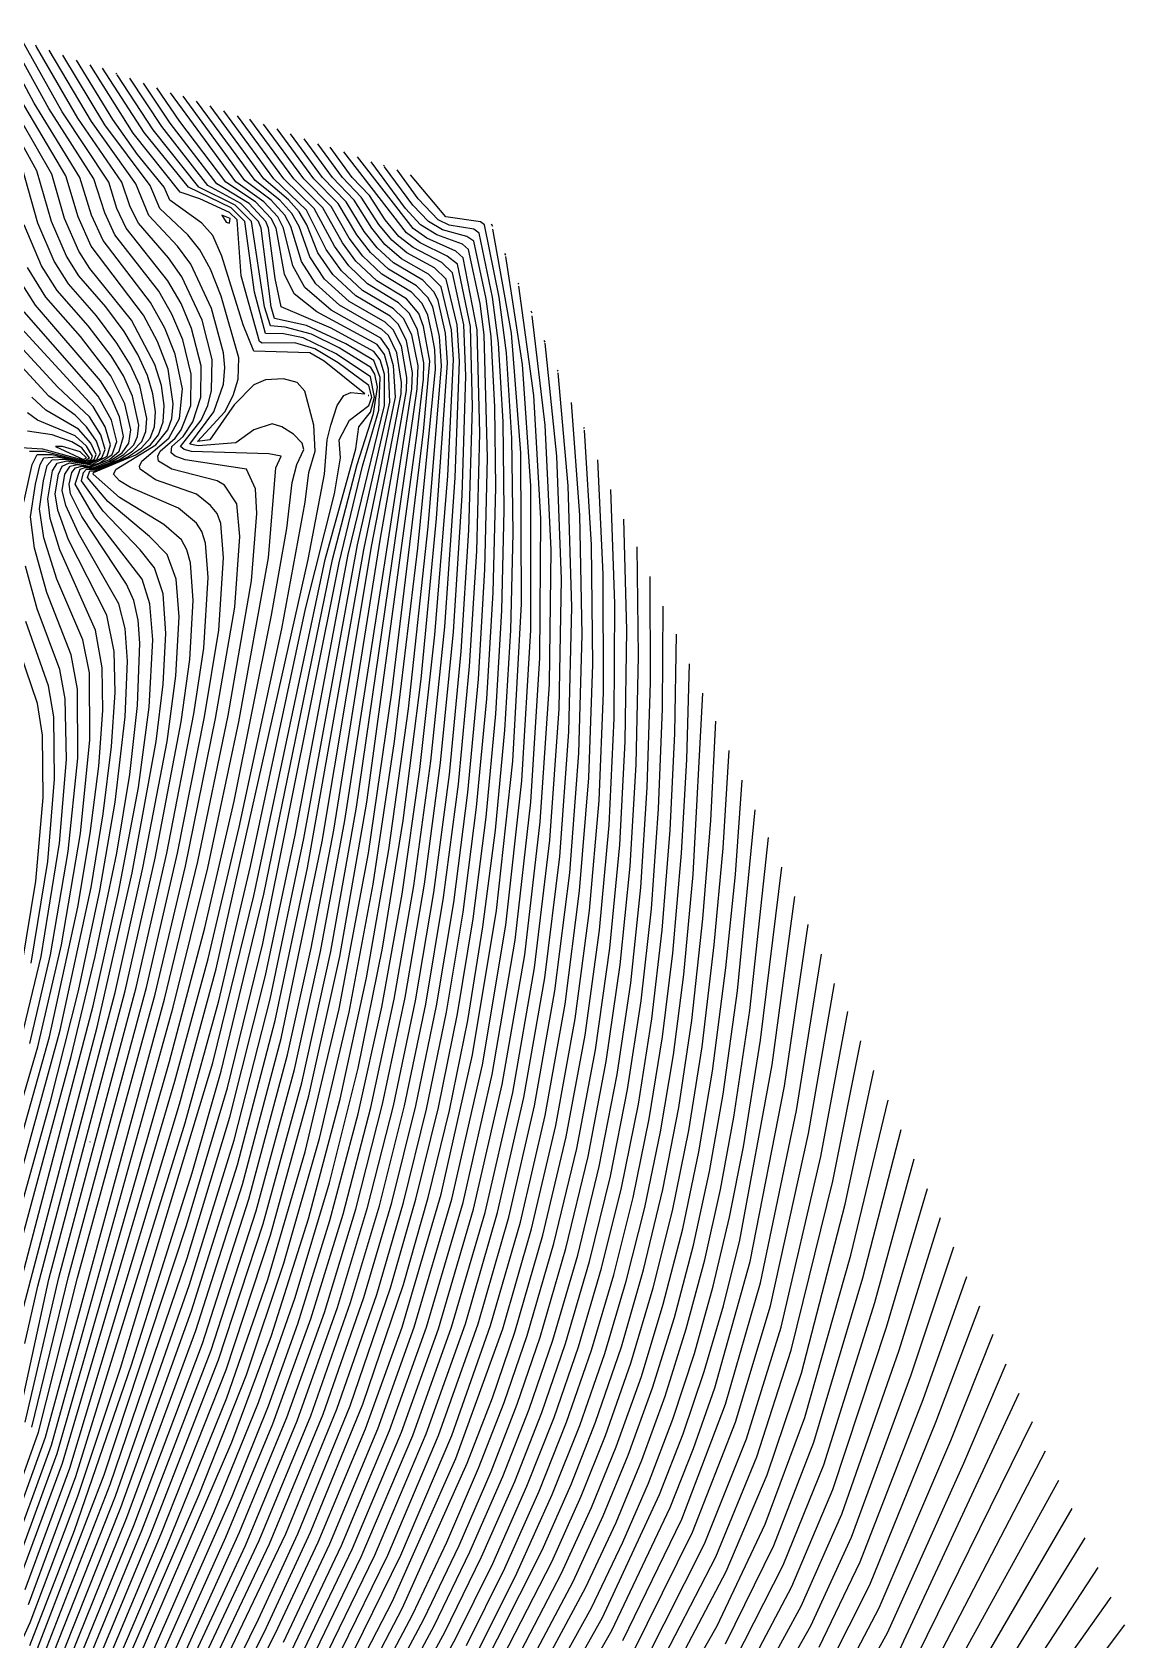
# Model space of a CAD drawing. Header units: inches. Extents: x 2608994 to 2618701, y 1261813 to 1271655.
# Drawn here: x 2617447 to 2618247, y 1270030 to 1271206 of the extents above; entities that cross this region are included whole.
import ezdxf

# ---------------------------------------------------------------- set-up
doc = ezdxf.new("R2010")
doc.units = ezdxf.units.IN
doc.header["$MEASUREMENT"] = 0

msp = doc.modelspace()

# ---------------------------------------------------------------- linework, layer by layer
for points, elevation in [([(2617447.1, 1270185.5), (2617474, 1270295.9), (2617530.9, 1270507.1), (2617553.7, 1270605.5), (2617573.3, 1270705.1), (2617583.8, 1270768.7), (2617587.4, 1270821.5), (2617585.4, 1270846.7), (2617582.6, 1270853.9), (2617577.9, 1270859.9), (2617567.6, 1270868.2), (2617537.6, 1270878.6), (2617526.4, 1270886.3), (2617525.8, 1270888.7), (2617527.6, 1270892.3), (2617547.2, 1270909.1), (2617555.1, 1270923.5), (2617557.2, 1270945.1), (2617552, 1270970.6), (2617544.4, 1270989.5), (2617534, 1271008.3), (2617499.2, 1271053.7), (2617490.8, 1271072.3), (2617482.2, 1271099.9), (2617448.8, 1271154.2), (2617420.9, 1271206.1)], 357), ([(2617426, 1270108.6), (2617452, 1270181.9), (2617480.6, 1270294.7), (2617537.3, 1270502.3), (2617559.6, 1270595.9), (2617581.5, 1270703.9), (2617595.6, 1270785.5), (2617599.3, 1270837.1), (2617597.1, 1270861.1), (2617588, 1270874.7), (2617582.7, 1270877.9), (2617549.6, 1270886.3), (2617539.7, 1270892.3), (2617539.2, 1270895.9), (2617541, 1270899.5), (2617551.9, 1270909.1), (2617556.4, 1270915.1), (2617563.4, 1270933.1), (2617563.7, 1270955.9), (2617557.5, 1270981.1), (2617549.6, 1270999.7), (2617540, 1271016.7), (2617507.8, 1271057.9), (2617500.4, 1271074), (2617492.5, 1271098.7), (2617459.6, 1271150.3), (2617430.8, 1271202.5)], 358), ([(2617427.8, 1270096.7), (2617457, 1270178.3), (2617544.2, 1270498.7), (2617568.5, 1270599.5), (2617590.6, 1270706.3), (2617607.9, 1270804.7), (2617611.7, 1270853.9), (2617610.7, 1270871.9), (2617604.2, 1270886.3), (2617559.2, 1270893.3), (2617552, 1270895.8), (2617549.1, 1270898.3), (2617549.6, 1270903.1), (2617557.7, 1270910.3), (2617564.8, 1270921.1), (2617570.8, 1270939.1), (2617571, 1270961.9), (2617564, 1270989.4), (2617556.3, 1271007.5), (2617546.7, 1271024.3), (2617516.1, 1271062.7), (2617509.4, 1271077.1), (2617503.4, 1271096.3), (2617469.4, 1271147.9), (2617440.7, 1271198.9)], 359), ([(2617429.6, 1270084.7), (2617461.4, 1270172.3), (2617550.5, 1270492.7), (2617575.8, 1270594.7), (2617598.5, 1270701.5), (2617620.2, 1270821.5), (2617625.7, 1270887.5), (2617629.5, 1270895.9), (2617620.4, 1270897.7), (2617564, 1270899.4), (2617558.5, 1270900.7), (2617555.9, 1270903.1), (2617570.9, 1270922.3), (2617575.8, 1270933.1), (2617578.5, 1270943.9), (2617579, 1270966.7), (2617571.6, 1270995.5), (2617556.8, 1271027.2), (2617547.1, 1271041.1), (2617525.1, 1271066.3), (2617519.1, 1271078.3), (2617513, 1271096.3), (2617480.8, 1271143.1), (2617450.6, 1271195.3)], 360), ([(2617450.6, 1271195.5), (2617450, 1271196.5)], 360), ([(2617432, 1270074.2), (2617465.7, 1270166.3), (2617547.8, 1270453.1), (2617573.6, 1270550.9), (2617595.2, 1270643.6), (2617622.4, 1270779.5), (2617633.6, 1270843.1), (2617637.5, 1270876.7), (2617640.9, 1270889.9), (2617646, 1270900.7), (2617644.8, 1270905.5), (2617638.4, 1270911.9), (2617630, 1270917.5), (2617622.8, 1270919.5), (2617609.6, 1270915.3), (2617596.4, 1270905.6), (2617568.8, 1270903.4), (2617562.8, 1270904.7), (2617580.2, 1270928.3), (2617587.2, 1270948.7), (2617588.3, 1270960.7), (2617587.4, 1270971.5), (2617578.6, 1271003.9), (2617563.4, 1271036.3), (2617553.7, 1271049.5), (2617532.8, 1271071.9), (2617523.3, 1271095.1), (2617490.7, 1271140.7), (2617459.9, 1271192.9)], 361), ([(2617433.2, 1270060.9), (2617469.6, 1270159.1), (2617551.8, 1270438.7), (2617576, 1270528.2), (2617598.8, 1270624.6), (2617630, 1270769.6), (2617647.1, 1270862.3), (2617649.7, 1270883.9), (2617654.3, 1270899.5), (2617653.3, 1270918.7), (2617646.8, 1270943.5), (2617641.2, 1270949.9), (2617631.2, 1270952.6), (2617618, 1270951.7), (2617609.6, 1270948.2), (2617595.2, 1270933.5), (2617577.4, 1270907.9), (2617568.3, 1270906.7), (2617588.4, 1270928.3), (2617594.4, 1270940.3), (2617598, 1270952.3), (2617598.4, 1270967.9), (2617585.6, 1271013), (2617577.8, 1271032.7), (2617570, 1271046.9), (2617561.2, 1271057.9), (2617540.7, 1271077.1), (2617533.6, 1271093.9), (2617500.6, 1271138.3), (2617469.8, 1271189.3)], 362), ([(2617442.3, 1270066.7), (2617474.9, 1270155.5), (2617555.1, 1270421.9), (2617582, 1270520.9), (2617649.2, 1270820.3), (2617661.1, 1270882.7), (2617663.2, 1270907.9), (2617665.7, 1270918.7), (2617670.4, 1270933.1), (2617675.2, 1270940.3), (2617680.4, 1270942.6), (2617690.7, 1270941.5), (2617661, 1270965.5), (2617650.4, 1270971.6), (2617609.6, 1270972.7), (2617601.7, 1270991.9), (2617586.1, 1271042.3), (2617579.6, 1271057.3), (2617571.5, 1271066.3), (2617548.1, 1271083.1), (2617543.9, 1271092.7), (2617524.4, 1271116.7), (2617506.4, 1271142.1), (2617479.7, 1271185.7)], 363), ([(2617444.6, 1270055.9), (2617479.4, 1270149.5), (2617559.2, 1270408.3), (2617583.8, 1270497.5), (2617607.1, 1270595.9), (2617647.3, 1270784.3), (2617668.5, 1270868.3), (2617673, 1270894.7), (2617671.8, 1270907.9), (2617679.5, 1270922.3), (2617693.6, 1270933), (2617695.8, 1270939.1), (2617693.6, 1270947.7), (2617671.1, 1270964.3), (2617654, 1270974.4), (2617639.6, 1270978.8), (2617615.6, 1270978.7), (2617613.6, 1270979.9), (2617600.3, 1271027.9), (2617597.4, 1271068.7), (2617591.6, 1271074.3), (2617570, 1271084.3), (2617555.6, 1271089.1), (2617521.3, 1271132.3), (2617489.7, 1271182.1)], 364), ([(2617414.7, 1269974.3), (2617445.9, 1270042.7), (2617480.8, 1270135.1), (2617511.9, 1270228.7), (2617579.6, 1270452), (2617609.4, 1270574.3), (2617661.6, 1270820.3), (2617684, 1270901.2), (2617686.3, 1270917.5), (2617694.8, 1270928), (2617697.7, 1270939.1), (2617694.8, 1270954), (2617669.6, 1270970.9), (2617645.6, 1270982.5), (2617631.2, 1270985.5), (2617618, 1270985.6), (2617610.1, 1271015.9), (2617602.9, 1271067.5), (2617592.8, 1271077.5), (2617561.6, 1271092.7), (2617529.2, 1271132.8), (2617498.9, 1271179.7)], 365), ([(2617445.7, 1270025.9), (2617478.2, 1270109.9), (2617519.9, 1270231.1), (2617564.3, 1270371.5), (2617585.7, 1270445.9), (2617616.8, 1270575.5), (2617667, 1270820.3), (2617685.1, 1270889.9), (2617697.1, 1270927.1), (2617699.9, 1270946.3), (2617698, 1270955.9), (2617695.1, 1270960.7), (2617671.8, 1270975.1), (2617651.6, 1270985.1), (2617632.4, 1270990.4), (2617621.6, 1270991.2), (2617617.4, 1271005.1), (2617607.8, 1271067.5), (2617595.8, 1271079.5), (2617569.3, 1271092.7), (2617535.9, 1271134.7), (2617509.5, 1271174.9)], 366), ([(2617447.6, 1270014.2), (2617500, 1270150.7), (2617560.3, 1270333.1), (2617590.2, 1270433.9), (2617616.1, 1270539.5), (2617671.9, 1270817.9), (2617689, 1270888.7), (2617701, 1270929.5), (2617702, 1270953.5), (2617697.2, 1270965.9), (2617676.8, 1270978.1), (2617648, 1270991.6), (2617624.6, 1270996.7), (2617622.1, 1271005.1), (2617614.9, 1271062.7), (2617613, 1271067.5), (2617600.1, 1271080.7), (2617575.9, 1271093.9), (2617542.2, 1271137.1), (2617518.7, 1271172.5)], 367), ([(2617509.4, 1271175.5), (2617508.8, 1271176.1)], 366), ([(2617442, 1270246.7), (2617451.5, 1270288.7), (2617508, 1270503.5), (2617528.4, 1270594.7), (2617546.1, 1270687.1), (2617552.5, 1270735.1), (2617554.9, 1270778.3), (2617552.8, 1270805.9), (2617546.1, 1270823.9), (2617533.2, 1270837.1), (2617502.8, 1270862.7), (2617487.9, 1270880.3), (2617489.6, 1270885.1), (2617493.2, 1270885.1), (2617517.2, 1270895.2), (2617527.3, 1270901.9), (2617533.6, 1270909.1), (2617536.8, 1270917.5), (2617537.5, 1270928.3), (2617535.6, 1270941.5), (2617531.6, 1270955), (2617524.7, 1270970.3), (2617514.6, 1270987.1), (2617501.3, 1271005.1), (2617481.6, 1271027.9), (2617472.5, 1271042.3), (2617461.6, 1271067.5), (2617450.8, 1271104.7), (2617416.4, 1271166.7)], 354), ([(2617437.6, 1270192.7), (2617459.5, 1270293.5), (2617515.5, 1270504.7), (2617537.4, 1270601.9), (2617556.4, 1270701.5), (2617562.7, 1270747.1), (2617565.1, 1270790.3), (2617563.1, 1270817.9), (2617560.5, 1270827.5), (2617556.6, 1270834.7), (2617543.6, 1270846), (2617511.2, 1270865.6), (2617491.9, 1270882.7), (2617492.1, 1270883.9), (2617523.2, 1270896.8), (2617533.8, 1270904.3), (2617539.8, 1270911.5), (2617543.2, 1270921.1), (2617544, 1270933.1), (2617541.9, 1270947.5), (2617537.1, 1270963.1), (2617520, 1270995.5), (2617489.6, 1271033.2), (2617481.5, 1271045.9), (2617471.1, 1271069.9), (2617461.7, 1271102.3), (2617427.3, 1271162.3)], 355), ([(2617442.3, 1270189.1), (2617466.8, 1270295.1), (2617523.4, 1270507.1), (2617545.8, 1270605.5), (2617565.5, 1270707.5), (2617572.9, 1270755.5), (2617576, 1270807.1), (2617574.1, 1270832.3), (2617571.4, 1270840.7), (2617567.6, 1270846.8), (2617554.4, 1270857.8), (2617519.4, 1270873.1), (2617511.3, 1270877.9), (2617506.9, 1270882.7), (2617508.9, 1270886.3), (2617537.9, 1270904.3), (2617546.6, 1270915.1), (2617549.5, 1270923.5), (2617550.6, 1270934.3), (2617546.9, 1270959.5), (2617539.1, 1270979.9), (2617528.7, 1270999.1), (2617490.5, 1271049.5), (2617481, 1271071.1), (2617472, 1271101.1), (2617438, 1271158.3)], 356), ([(2617449.8, 1270003.1), (2617504.4, 1270143.5), (2617560.7, 1270309.1), (2617592, 1270412.3), (2617618, 1270515.9), (2617639.7, 1270618.7), (2617678.5, 1270823.9), (2617705.1, 1270933.1), (2617705, 1270955.9), (2617702, 1270966.5), (2617697.2, 1270972.6), (2617666, 1270989.5), (2617629.6, 1271005.1), (2617625.2, 1271025.9), (2617620.3, 1271062.7), (2617618.2, 1271067.5), (2617606, 1271080.8), (2617582.5, 1271095.1), (2617548.4, 1271139.5), (2617528.7, 1271168.9)], 368), ([(2617452.1, 1269992.3), (2617508.3, 1270135.1), (2617562.4, 1270289.9), (2617595, 1270395.5), (2617621.4, 1270498.7), (2617646.1, 1270616.3), (2617685.3, 1270831.1), (2617709, 1270935.5), (2617708.1, 1270959.5), (2617705, 1270970.3), (2617699.6, 1270977.7), (2617655.6, 1271001.5), (2617639, 1271014.7), (2617632, 1271029.1), (2617625.8, 1271062.7), (2617622.2, 1271069.9), (2617610.8, 1271081.9), (2617589, 1271096.3), (2617555.3, 1271140.7), (2617538.6, 1271165.3)], 369), ([(2617454.4, 1269981.5), (2617512.3, 1270126.7), (2617564, 1270270.7), (2617597.6, 1270377.5), (2617625.2, 1270483.1), (2617648.8, 1270594.7), (2617689.9, 1270827.5), (2617713.2, 1270939.1), (2617711.6, 1270961.9), (2617708.3, 1270973.9), (2617702.4, 1270982.3), (2617666.1, 1271002.7), (2617646.8, 1271019.4), (2617637.9, 1271035.1), (2617631.3, 1271062.7), (2617627, 1271071.1), (2617616.8, 1271082.1), (2617596.4, 1271096.5), (2617548.6, 1271161.7)], 370), ([(2617456.7, 1269970.7), (2617516.7, 1270119.5), (2617567.1, 1270256.3), (2617601.3, 1270363.1), (2617629.5, 1270469.9), (2617659.4, 1270613.9), (2617695.9, 1270831.1), (2617717.2, 1270941.5), (2617717.4, 1270949.9), (2617714, 1270971.5), (2617708, 1270984.1), (2617703.2, 1270988.7), (2617672.2, 1271006.3), (2617654.8, 1271021.9), (2617644.4, 1271038.3), (2617636.6, 1271063.9), (2617632.1, 1271072.3), (2617622.1, 1271083.1), (2617603, 1271097.5), (2617557.7, 1271159.3)], 371), ([(2617459.6, 1269961.1), (2617521.7, 1270113.5), (2617571.9, 1270246.7), (2617605.9, 1270352.3), (2617634.2, 1270457.9), (2617651.5, 1270535.9), (2617667.9, 1270622.3), (2617702.2, 1270835.9), (2617721.2, 1270943.9), (2617721.5, 1270953.5), (2617717.4, 1270976.3), (2617711.4, 1270988.3), (2617705.6, 1270993.9), (2617679.2, 1271009), (2617661.2, 1271025.4), (2617650.4, 1271041.8), (2617642.6, 1271063.9), (2617637.3, 1271073.5), (2617628.6, 1271083.1), (2617610.4, 1271097.5), (2617567.6, 1271155.7)], 372), ([(2617462, 1269950.5), (2617527.6, 1270109.9), (2617578.2, 1270241.9), (2617611.3, 1270343.9), (2617639.2, 1270447.1), (2617658.3, 1270533.5), (2617676.1, 1270629.5), (2617725.1, 1270945.1), (2617725.6, 1270957.1), (2617721.2, 1270980.2), (2617715.2, 1270992.3), (2617709.2, 1270998.3), (2617684, 1271013.1), (2617667.2, 1271028.9), (2617656.4, 1271044.7), (2617648.2, 1271065.1), (2617642.6, 1271074.7), (2617634.8, 1271083.5), (2617616.8, 1271098.7), (2617577.6, 1271152.1)], 373), ([(2617464.8, 1269940.7), (2617533.7, 1270106.3), (2617583.7, 1270234.7), (2617616.4, 1270334.3), (2617644.5, 1270437.5), (2617665.7, 1270533.5), (2617684.6, 1270639.1), (2617728.9, 1270945.1), (2617729.6, 1270961.9), (2617725, 1270984.7), (2617718.9, 1270996.7), (2617711.6, 1271003.6), (2617688.9, 1271017.1), (2617673.6, 1271031.5), (2617662.5, 1271047.1), (2617648.1, 1271075.9), (2617624.1, 1271098.7), (2617587.6, 1271148.5)], 374), ([(2617457.2, 1269875.9), (2617569.5, 1270136.3), (2617604.1, 1270223.9), (2617631.5, 1270305.5), (2617657.5, 1270396.7), (2617679.2, 1270489.1), (2617696.8, 1270582.7), (2617712.5, 1270687.1), (2617729.4, 1270828.7), (2617742.4, 1270959.5), (2617742, 1270973.9), (2617739.7, 1270985.9), (2617736.8, 1270999.1), (2617732.5, 1271007.5), (2617724.8, 1271015.8), (2617703.2, 1271029), (2617689.1, 1271042.3), (2617679.2, 1271055.5), (2617666, 1271078.5), (2617646.1, 1271098.7), (2617616.5, 1271138.9)], 377), ([(2617464.6, 1269875.9), (2617593.4, 1270174.7), (2617622.5, 1270252.7), (2617649.4, 1270337.9), (2617672.6, 1270425.5), (2617691.9, 1270514.3), (2617708.2, 1270607.9), (2617722.5, 1270711.1), (2617736.9, 1270844.3), (2617746.7, 1270961.9), (2617745.2, 1270983.5), (2617740.4, 1271005.1), (2617736.8, 1271011.9), (2617728.4, 1271020.6), (2617708, 1271032.8), (2617694.8, 1271044.9), (2617684.8, 1271057.9), (2617671.1, 1271080.7), (2617653.4, 1271098.7), (2617626.5, 1271135.3)], 378), ([(2617466.8, 1269912.9), (2617545.5, 1270097.9), (2617589.7, 1270207.1), (2617619.7, 1270293.5), (2617647.1, 1270387.1), (2617672, 1270491.5), (2617693.3, 1270605.5), (2617710.5, 1270723.1), (2617733.6, 1270913.9), (2617738.2, 1270965.5), (2617733.7, 1270990.7), (2617730.1, 1271000.3), (2617721.2, 1271011.1), (2617699.5, 1271024.3), (2617684.1, 1271038.7), (2617674.3, 1271051.9), (2617660, 1271077.6), (2617638.8, 1271098.7), (2617606.6, 1271142.5)], 376), ([(2617468, 1269931.8), (2617541.8, 1270107.5), (2617589.2, 1270227.5), (2617621.8, 1270325.9), (2617649.8, 1270427.9), (2617672.4, 1270529.9), (2617692.2, 1270642.7), (2617728.9, 1270912.7), (2617733.7, 1270952.3), (2617733.9, 1270964.3), (2617729.2, 1270988.3), (2617723.3, 1271000.3), (2617715.2, 1271008.2), (2617692.6, 1271021.9), (2617679, 1271035.1), (2617668.5, 1271049.5), (2617653.7, 1271077.1), (2617631.5, 1271098.7), (2617597.5, 1271144.9)], 375), ([(2617467.4, 1269833.9), (2617589.1, 1270105.1), (2617623.5, 1270187.9), (2617651.2, 1270264.7), (2617674.8, 1270341.5), (2617695, 1270419.5), (2617712.1, 1270498.7), (2617726.5, 1270581.5), (2617738.9, 1270672.7), (2617749.1, 1270771.1), (2617756.8, 1270880.3), (2617760, 1270965.5), (2617758.3, 1270991.9), (2617750.1, 1271025.5), (2617741.6, 1271033.6), (2617721.4, 1271044.7), (2617710.4, 1271053.9), (2617700.8, 1271065.5), (2617688, 1271085.5), (2617674.3, 1271099.9), (2617656.3, 1271124.5)], 381), ([(2617471.9, 1269875.9), (2617580.3, 1270123.1), (2617612.9, 1270203.5), (2617639.8, 1270280.3), (2617664.8, 1270364.3), (2617685.8, 1270448.3), (2617703.6, 1270535.9), (2617718.8, 1270629.5), (2617731.8, 1270732.7), (2617743.2, 1270850.3), (2617751.1, 1270964.3), (2617749.6, 1270985.9), (2617744.4, 1271009.9), (2617741.5, 1271015.9), (2617733.2, 1271024.6), (2617711.6, 1271037.4), (2617699.7, 1271048.3), (2617690.3, 1271060.3), (2617677, 1271081.9), (2617659.7, 1271099.9), (2617636.4, 1271131.7)], 379), ([(2617478.1, 1269873.5), (2617593.7, 1270135.1), (2617620.2, 1270201.1), (2617641.7, 1270261.1), (2617665.2, 1270336.7), (2617685.9, 1270414.7), (2617703.1, 1270492.7), (2617718, 1270575.5), (2617731, 1270666.7), (2617741.9, 1270765.1), (2617751.3, 1270881.5), (2617755.5, 1270966.7), (2617754.1, 1270988.3), (2617746.4, 1271019.7), (2617737.3, 1271029.1), (2617717.6, 1271040.3), (2617705.4, 1271050.7), (2617695.7, 1271062.7), (2617683, 1271083.1), (2617667, 1271099.9), (2617646.4, 1271128.1)], 380), ([(2617469.2, 1269821.7), (2617599.1, 1270108.7), (2617633.7, 1270192.7), (2617661.1, 1270269.5), (2617684, 1270345.1), (2617703.7, 1270421.9), (2617720.2, 1270499.9), (2617734.3, 1270582.7), (2617746.1, 1270671.5), (2617755.5, 1270767.5), (2617761.9, 1270867.1), (2617764.6, 1270954.7), (2617763.1, 1270991.9), (2617754.8, 1271030), (2617746.9, 1271037.5), (2617726, 1271048.5), (2617715.6, 1271056.7), (2617705.6, 1271068.7), (2617694, 1271086.7), (2617681.5, 1271099.9), (2617665.4, 1271122.1)], 382), ([(2617519.6, 1269918.8), (2617603.4, 1270099.1), (2617641.3, 1270190.3), (2617670.7, 1270273.1), (2617692.7, 1270346.3), (2617711.6, 1270420.7), (2617727.7, 1270497.5), (2617741.1, 1270576.7), (2617752.5, 1270663.1), (2617761.2, 1270753.1), (2617766.8, 1270841.9), (2617769.5, 1270931.9), (2617767.9, 1270990.7), (2617758.4, 1271036.3), (2617750.9, 1271042.3), (2617731.2, 1271051.9), (2617721.2, 1271059.2), (2617675.4, 1271118.5)], 383), ([(2617522.6, 1269892.7), (2617621, 1270100.3), (2617660.2, 1270195.1), (2617690, 1270280.3), (2617710.4, 1270349.9), (2617728, 1270420.7), (2617743.1, 1270493.9), (2617755.7, 1270569.5), (2617766, 1270649.9), (2617773.7, 1270732.7), (2617778.5, 1270813.1), (2617780.5, 1270894.7), (2617778, 1270984.7), (2617775.1, 1271007.5), (2617766.6, 1271047.1), (2617762, 1271050.9), (2617743.3, 1271057.9), (2617731.4, 1271065.1), (2617720.5, 1271077.1), (2617695.3, 1271111.3)], 385), ([(2617523.2, 1269910.3), (2617613.5, 1270102.7), (2617651.2, 1270193.9), (2617680.3, 1270276.7), (2617701.4, 1270347.5), (2617719.8, 1270420.7), (2617735.3, 1270495.1), (2617748.3, 1270573.1), (2617759.1, 1270655.9), (2617767.3, 1270742.3), (2617772.5, 1270826.3), (2617774.8, 1270912.7), (2617772.8, 1270988.3), (2617762.7, 1271041.1), (2617757.2, 1271046), (2617736.1, 1271055.5), (2617726, 1271062.4), (2617685.3, 1271114.9)], 384), ([(2617440.1, 1270269.5), (2617494.9, 1270478.3), (2617520.4, 1270591.1), (2617538.1, 1270687.1), (2617543.1, 1270729.1), (2617545.2, 1270766.3), (2617543.2, 1270795.1), (2617536.9, 1270814.3), (2617526.3, 1270827.5), (2617499.2, 1270855.6), (2617483.5, 1270877.9), (2617484.9, 1270883.9), (2617487.1, 1270886.3), (2617493.2, 1270886.1), (2617511.3, 1270893.5), (2617520.8, 1270899.5), (2617527.6, 1270906.7), (2617530.6, 1270913.9), (2617531.3, 1270923.5), (2617526, 1270947.5), (2617519, 1270963.1), (2617509.4, 1270978.7), (2617494.4, 1270998.7), (2617474, 1271022.1), (2617463.4, 1271038.7), (2617451.6, 1271066.3), (2617440, 1271107.1)], 353), ([(2617528, 1269888.1), (2617632.9, 1270107.5), (2617670.3, 1270198.7), (2617699.4, 1270282.7), (2617718.9, 1270349.9), (2617735.8, 1270418.3), (2617750.4, 1270489.1), (2617762.6, 1270562.3), (2617772.4, 1270639.1), (2617779.9, 1270718.3), (2617784.5, 1270796.3), (2617786.4, 1270873.1), (2617785.8, 1270931.9), (2617783, 1270983.5), (2617779.4, 1271011.1), (2617770.4, 1271053.1), (2617765.3, 1271056.7), (2617747.6, 1271061.6), (2617737.3, 1271067.5), (2617725.9, 1271079.5), (2617705.1, 1271107.7)], 386), ([(2617530.4, 1269877.1), (2617612.8, 1270045.1), (2617641.6, 1270107.5), (2617679.9, 1270201.1), (2617709.5, 1270287.5), (2617728.1, 1270352.3), (2617744.5, 1270419.5), (2617758.4, 1270487.9), (2617769.9, 1270557.5), (2617779.4, 1270631.9), (2617786.4, 1270707.5), (2617790.9, 1270783.1), (2617792.7, 1270856.3), (2617791.9, 1270921.1), (2617788.4, 1270978.7), (2617784.1, 1271012.3), (2617774.3, 1271059.1), (2617770.4, 1271061.9), (2617752.4, 1271064.9), (2617744.4, 1271068.7), (2617729.6, 1271084.3), (2617714.3, 1271105.3)], 387), ([(2617532.8, 1269866.1), (2617618.7, 1270039.1), (2617650.9, 1270108.7), (2617689.2, 1270202.3), (2617719, 1270289.9), (2617737.1, 1270353.5), (2617752.5, 1270417.1), (2617765.9, 1270483.1), (2617777.1, 1270551.5), (2617786.2, 1270622.3), (2617793.1, 1270695.5), (2617797.4, 1270768.7), (2617799.2, 1270839.5), (2617798.2, 1270909.1), (2617794.3, 1270971.5), (2617789, 1271012.3), (2617778.2, 1271065.1), (2617775.2, 1271067.3), (2617750, 1271070.9), (2617724.2, 1271101.7)], 388), ([(2617705, 1271108.1), (2617704.3, 1271108.9)], 386), ([(2617426, 1270241.6), (2617491.9, 1270493.9), (2617510.4, 1270576.7), (2617525.1, 1270653.5), (2617532.9, 1270712.3), (2617535.6, 1270761.5), (2617533.5, 1270787.9), (2617527.8, 1270805.9), (2617493.2, 1270850.8), (2617478.8, 1270875.5), (2617482.5, 1270886.3), (2617486, 1270887.6), (2617492, 1270886.6), (2617503.8, 1270891.1), (2617514.5, 1270897.1), (2617521.8, 1270904.3), (2617524.4, 1270910.3), (2617525.3, 1270918.7), (2617520.8, 1270939.8), (2617514.2, 1270954.7), (2617505.2, 1270969.2), (2617488.4, 1270991.3), (2617465.7, 1271017.1), (2617454.3, 1271035.1), (2617441.6, 1271065.1)], 352), ([(2617589.2, 1271067.2), (2617591.6, 1271066.5), (2617592.1, 1271069.9), (2617586.2, 1271072.3), (2617589.2, 1271067.2)], 363), ([(2617784.2, 1271064), (2617783.4, 1271065.7)], 389), ([(2617559.2, 1269904.3), (2617625.2, 1270034.3), (2617656.6, 1270101.5), (2617691.2, 1270184.3), (2617717.9, 1270258.7), (2617746.4, 1270355.9), (2617769.5, 1270457.9), (2617787, 1270563.5), (2617798.9, 1270672.7), (2617805.3, 1270787.9), (2617804.8, 1270898.3), (2617798, 1270985.9), (2617784.2, 1271062.1)], 389), ([(2617631.2, 1270028.3), (2617665, 1270100.3), (2617700.2, 1270184.3), (2617726.8, 1270258.7), (2617754.3, 1270352.3), (2617776.7, 1270450.7), (2617793.8, 1270552.7), (2617805.6, 1270658.3), (2617812, 1270768.7), (2617812.1, 1270874.3), (2617806.1, 1270963.1), (2617793.8, 1271042.1)], 390), ([(2617793.8, 1271042.9), (2617793.1, 1271044.1)], 390), ([(2617427.9, 1270305.5), (2617460.8, 1270423.9), (2617481.2, 1270504.7), (2617496.9, 1270577.9), (2617508.1, 1270642.7), (2617515.5, 1270705.1), (2617517.2, 1270745.9), (2617515.3, 1270769.9), (2617510.7, 1270787.9), (2617481.2, 1270839.5), (2617472, 1270859.9), (2617469.3, 1270870.7), (2617471.3, 1270882.7), (2617475.2, 1270888.7), (2617480.4, 1270889.9), (2617490.8, 1270888), (2617503.8, 1270893.5), (2617511, 1270899.5), (2617514.2, 1270910.3), (2617511.3, 1270924.7), (2617505.2, 1270938.5), (2617497.3, 1270951.1), (2617449.9, 1271006.3), (2617435.3, 1271029.1)], 350), ([(2617428.4, 1270280.5), (2617475.9, 1270456.7), (2617493.5, 1270529.9), (2617509.2, 1270605.5), (2617518.7, 1270663.1), (2617524.5, 1270713.5), (2617526.2, 1270759.1), (2617524.8, 1270775.9), (2617521.7, 1270790.3), (2617516.4, 1270802.3), (2617483.6, 1270851.9), (2617475.4, 1270868.3), (2617474.3, 1270875.5), (2617476.3, 1270883.9), (2617479, 1270887.5), (2617483.6, 1270888.7), (2617492, 1270887.4), (2617504, 1270892.3), (2617513.1, 1270898.3), (2617518.1, 1270905.5), (2617519.6, 1270915.1), (2617515.1, 1270934.3), (2617504.8, 1270954.7), (2617482.7, 1270983.5), (2617457.3, 1271012.3), (2617443.9, 1271033.9)], 351), ([(2617637.2, 1270022.3), (2617673.6, 1270099.1), (2617708.8, 1270183.1), (2617735.9, 1270258.7), (2617762.5, 1270349.9), (2617783.9, 1270443.5), (2617800.6, 1270541.9), (2617812.2, 1270642.7), (2617818.8, 1270748.3), (2617819.5, 1270850.3), (2617814.4, 1270940.3), (2617803.4, 1271020.2)], 391), ([(2617803.4, 1271021.7), (2617802.8, 1271022.5)], 391), ([(2617427.2, 1270353.6), (2617460.1, 1270471.1), (2617480.8, 1270565.9), (2617489.8, 1270619.9), (2617496, 1270669.1), (2617499, 1270709.9), (2617498.6, 1270741.1), (2617493.8, 1270768.7), (2617467.5, 1270827.5), (2617460.5, 1270850.3), (2617458.7, 1270864.7), (2617462.2, 1270885.1), (2617465.6, 1270890.9), (2617472.8, 1270892.5), (2617490.8, 1270889.7), (2617502.1, 1270895.9), (2617504.7, 1270904.3), (2617500.8, 1270917.5), (2617492, 1270932.2), (2617434, 1270995.5)], 348), ([(2617431.1, 1270341.5), (2617467.9, 1270475.9), (2617490.4, 1270580.3), (2617499.3, 1270634.3), (2617505.4, 1270683.5), (2617508, 1270723.1), (2617507.3, 1270753.1), (2617501.9, 1270779.5), (2617474, 1270834.8), (2617466.1, 1270856.3), (2617464.2, 1270868.3), (2617466.5, 1270882.7), (2617469.3, 1270888.7), (2617474.7, 1270891.1), (2617489.6, 1270888.6), (2617496.8, 1270891.1), (2617505.9, 1270897.1), (2617509.2, 1270906.7), (2617505.3, 1270922.3), (2617495.6, 1270939.8), (2617441.4, 1271001.5)], 349), ([(2617643.2, 1270016.3), (2617681.6, 1270096.7), (2617717.5, 1270181.9), (2617744.6, 1270257.5), (2617770.2, 1270345.1), (2617791.2, 1270436.3), (2617807.6, 1270531.1), (2617819, 1270628.3), (2617825.7, 1270729.1), (2617826.9, 1270827.5), (2617822.6, 1270918.7), (2617813, 1270998.6)], 392), ([(2617813, 1271000.5), (2617812.3, 1271002.1)], 392), ([(2617415.9, 1270342.7), (2617451.6, 1270463.9), (2617468.7, 1270538.3), (2617482.6, 1270619.9), (2617489.6, 1270688.3), (2617489.2, 1270737.5), (2617484.4, 1270761.5), (2617465.4, 1270805.9), (2617456, 1270836.1), (2617452.7, 1270857.5), (2617455.6, 1270877.9), (2617458.4, 1270889.2), (2617462, 1270893.3), (2617471.6, 1270893.7), (2617489.6, 1270890.2), (2617498.4, 1270894.7), (2617500.7, 1270900.7), (2617497.5, 1270911.5), (2617489.2, 1270924.7), (2617466.2, 1270946.3), (2617426.5, 1270989.5)], 347), ([(2617445.6, 1270466.3), (2617460.7, 1270531.1), (2617473.6, 1270606.7), (2617480.7, 1270675.1), (2617480.6, 1270725.5), (2617476, 1270750.7), (2617458.1, 1270796.3), (2617449, 1270828.7), (2617446.2, 1270851.5), (2617449.8, 1270875.5), (2617453.1, 1270889.9), (2617456, 1270894.7), (2617465.6, 1270895.5), (2617488.4, 1270890.7), (2617494.7, 1270893.5), (2617497.3, 1270898.3), (2617494.4, 1270907), (2617487.2, 1270917.5), (2617478.8, 1270925.8), (2617459.6, 1270939.9), (2617420, 1270982.5)], 346), ([(2617648.1, 1270007.9), (2617688.1, 1270090.7), (2617725.8, 1270179.5), (2617754.1, 1270258.7), (2617778.6, 1270342.7), (2617798.9, 1270430.3), (2617814.7, 1270521.5), (2617826.1, 1270615.1), (2617832.8, 1270711.1), (2617834.5, 1270805.9), (2617831, 1270895.9), (2617822.6, 1270978.5)], 393), ([(2617822.6, 1270979.3), (2617821.9, 1270980.5)], 393), ([(2617832.2, 1270958.1), (2617831.6, 1270958.9)], 394), ([(2617654.8, 1270003.1), (2617698, 1270091.9), (2617735.6, 1270180.7), (2617764.2, 1270261.1), (2617787.8, 1270342.7), (2617807.1, 1270426.7), (2617822.4, 1270514.3), (2617833.3, 1270603.1), (2617839.9, 1270694.3), (2617842.1, 1270785.5), (2617839.4, 1270874.3), (2617832.2, 1270956.8)], 394), ([(2617441.3, 1270862.3), (2617447.4, 1270889.9), (2617451.1, 1270897.1), (2617462, 1270897.2), (2617487.2, 1270891.3), (2617492.6, 1270893.5), (2617494.2, 1270897.1), (2617490.2, 1270905.5), (2617481.2, 1270915.7), (2617457.3, 1270929.5), (2617447, 1270939.1)], 345), ([(2617661.6, 1269998.3), (2617707.5, 1270091.9), (2617744.6, 1270179.5), (2617773.6, 1270261.1), (2617796.1, 1270339.1), (2617814.9, 1270420.7), (2617829.7, 1270504.7), (2617840.6, 1270591.1), (2617847.3, 1270678.7), (2617849.7, 1270765.1), (2617847.9, 1270852.7), (2617841.8, 1270935.2)], 395), ([(2617693.6, 1270940.3), (2617693.6, 1270940.4), (2617693, 1270940.3), (2617693.6, 1270940.3)], 363), ([(2617445.3, 1270899.5), (2617456.2, 1270899.5), (2617486, 1270892.1), (2617490.5, 1270893.5), (2617491.6, 1270895.9), (2617487.2, 1270903.2), (2617478.8, 1270910.9), (2617451.2, 1270922.2), (2617444, 1270927.7)], 344), ([(2617439.2, 1270902.2), (2617454.8, 1270901.3), (2617486, 1270892.7), (2617489.3, 1270894.7), (2617483.6, 1270902), (2617476.4, 1270906.3), (2617462, 1270911.5), (2617444, 1270914.3)], 343), ([(2617669.2, 1269994.7), (2617717, 1270091.9), (2617754.2, 1270179.5), (2617782.7, 1270259.9), (2617804.5, 1270335.5), (2617822.6, 1270413.5), (2617837.2, 1270495.1), (2617847.8, 1270577.9), (2617854.6, 1270660.7), (2617857.4, 1270743.5), (2617856.4, 1270831.1), (2617851.4, 1270914.9)], 396), ([(2617851.4, 1270916.1), (2617850.8, 1270916.9)], 396), ([(2617484.8, 1270893.5), (2617487, 1270894.7), (2617482.4, 1270899), (2617469.5, 1270903.1), (2617464.4, 1270903.1), (2617484.8, 1270893.5)], 342), ([(2617665.1, 1269969.5), (2617710.8, 1270058.3), (2617757.2, 1270162.7), (2617791.5, 1270257.5), (2617812.7, 1270330.7), (2617830.3, 1270406.3), (2617844.5, 1270484.3), (2617855.1, 1270563.5), (2617862, 1270643.9), (2617865.2, 1270723.1), (2617865, 1270809.5), (2617861, 1270893.2)], 397), ([(2617671.4, 1269963.5), (2617718.2, 1270053.5), (2617765.5, 1270159.1), (2617784, 1270207.1), (2617800.4, 1270255.1), (2617820.9, 1270325.9), (2617838, 1270397.9), (2617851.8, 1270472.3), (2617862.3, 1270549.1), (2617869.4, 1270625.9), (2617873.1, 1270703.9), (2617873.6, 1270787.9), (2617870.6, 1270871.6)], 398), ([(2617677, 1269956.3), (2617725.7, 1270048.7), (2617750.6, 1270101.5), (2617773.9, 1270155.5), (2617792.5, 1270203.5), (2617809.4, 1270252.7), (2617829, 1270319.9), (2617845.7, 1270389.5), (2617859.3, 1270461.5), (2617869.8, 1270535.9), (2617877.1, 1270611.5), (2617881, 1270687.1), (2617882.2, 1270768.7), (2617880.2, 1270849.9)], 399), ([(2617683.3, 1269950.3), (2617733.8, 1270045.1), (2617759.6, 1270099.1), (2617783, 1270153.1), (2617802.1, 1270202.3), (2617818.9, 1270251.5), (2617837.8, 1270316.3), (2617854, 1270383.5), (2617867.3, 1270453.1), (2617877.5, 1270523.9), (2617884.8, 1270595.9), (2617889.1, 1270670.3), (2617890.9, 1270749.5), (2617889.8, 1270829.5)], 400), ([(2617436.7, 1270457.9), (2617454, 1270529.9), (2617467.3, 1270612.7), (2617472.5, 1270673.9), (2617471.6, 1270718.3), (2617467.6, 1270739.9), (2617451.1, 1270784.3), (2617442.5, 1270815.5)], 345), ([(2617689.1, 1269943.1), (2617741.5, 1270040.3), (2617767.5, 1270094.3), (2617791.6, 1270149.5), (2617810.8, 1270198.7), (2617828.1, 1270249.1), (2617846.4, 1270311.5), (2617862.1, 1270376.3), (2617875.2, 1270443.5), (2617885.2, 1270510.7), (2617892.5, 1270580.3), (2617897.2, 1270653.5), (2617899.7, 1270730.3), (2617899.4, 1270807.9)], 401), ([(2617695.5, 1269937.1), (2617749.2, 1270035.5), (2617776, 1270090.7), (2617800.4, 1270145.9), (2617820.2, 1270196.3), (2617837.5, 1270246.7), (2617855.1, 1270306.7), (2617870.4, 1270369.1), (2617882.9, 1270432.7), (2617892.9, 1270497.5), (2617900.3, 1270564.7), (2617905.5, 1270637.9), (2617908.5, 1270711.1), (2617909, 1270786.2)], 402), ([(2617446.6, 1270525.1), (2617458.7, 1270599.5), (2617463.8, 1270659.5), (2617463.2, 1270705.1), (2617459.3, 1270727.9), (2617442.8, 1270774.9)], 344), ([(2617439.8, 1270522.7), (2617450.1, 1270585.1), (2617455.3, 1270646.3), (2617454.9, 1270691.9), (2617451.2, 1270715), (2617434.3, 1270765.1)], 343), ([(2617702, 1269931.1), (2617757.1, 1270030.7), (2617784.2, 1270085.9), (2617809.2, 1270142.3), (2617829.1, 1270192.7), (2617846.9, 1270244.3), (2617863.9, 1270301.9), (2617878.4, 1270360.7), (2617890.8, 1270421.9), (2617900.7, 1270484.3), (2617908.2, 1270549.1), (2617913.9, 1270622.3), (2617917.4, 1270693.1), (2617918.6, 1270765.8)], 403), ([(2617765, 1270025.9), (2617793, 1270082.3), (2617818.2, 1270138.7), (2617838.3, 1270189.1), (2617856.5, 1270241.9), (2617872.8, 1270297.1), (2617886.9, 1270353.5), (2617898.7, 1270411.1), (2617908.5, 1270471.1), (2617916, 1270532.3), (2617922.3, 1270605.5), (2617926.3, 1270673.9), (2617928.2, 1270744.1)], 404), ([(2617773.7, 1270022.3), (2617801.9, 1270078.7), (2617827.8, 1270136.3), (2617847.9, 1270186.7), (2617866.2, 1270239.5), (2617881.9, 1270292.3), (2617895.4, 1270346.3), (2617907, 1270401.5), (2617916.4, 1270457.9), (2617924, 1270516.7), (2617930.9, 1270589.9), (2617937.8, 1270722.5)], 405), ([(2617771.5, 1269998.3), (2617820.5, 1270095.5), (2617841.7, 1270143.5), (2617859.5, 1270189.1), (2617878.3, 1270244.3), (2617894.6, 1270300.7), (2617908.7, 1270359.5), (2617920.3, 1270419.5), (2617929.8, 1270483.1), (2617938, 1270557.5), (2617943.8, 1270629.5), (2617947.5, 1270702.1)], 406), ([(2617778.3, 1269991.1), (2617827.5, 1270087.1), (2617849, 1270135.1), (2617866.8, 1270179.5), (2617885.2, 1270232.3), (2617901.6, 1270287.5), (2617915.7, 1270343.9), (2617927.6, 1270402.7), (2617937.3, 1270463.9), (2617946.2, 1270538.3), (2617952.7, 1270609.1), (2617957.1, 1270680.5)], 407), ([(2617785.2, 1269983.9), (2617834.6, 1270078.7), (2617856.5, 1270126.7), (2617874.6, 1270171.1), (2617893, 1270222.7), (2617909, 1270275.5), (2617923.2, 1270330.7), (2617935.1, 1270387.1), (2617944.9, 1270445.9), (2617954.7, 1270521.5), (2617961.7, 1270589.9), (2617966.7, 1270658.9)], 408), ([(2617792.8, 1269977.9), (2617843, 1270072.7), (2617865.1, 1270120.7), (2617883.4, 1270165.1), (2617901.2, 1270214.3), (2617917.2, 1270265.9), (2617931.1, 1270318.7), (2617942.8, 1270372.7), (2617952.7, 1270429.1), (2617963.2, 1270504.7), (2617976.3, 1270637.3)], 409), ([(2617801.2, 1269973.1), (2617852, 1270067.9), (2617874.4, 1270115.9), (2617893.3, 1270161.5), (2617910.3, 1270208.3), (2617925.8, 1270257.5), (2617939.3, 1270307.9), (2617950.9, 1270359.5), (2617960.6, 1270412.3), (2617972.2, 1270490.3), (2617986, 1270616.9)], 410), ([(2617804.8, 1269959.9), (2617856.4, 1270053.5), (2617879.4, 1270101.5), (2617898.1, 1270144.7), (2617915.9, 1270191.5), (2617931.7, 1270239.5), (2617945.5, 1270288.7), (2617957.5, 1270339.1), (2617967.6, 1270390.7), (2617980.2, 1270468.7), (2617995.6, 1270595.3)], 411), ([(2617812.7, 1269953.9), (2617864.4, 1270046.3), (2617906.3, 1270136.3), (2617923.5, 1270180.7), (2617939, 1270226.3), (2617953, 1270274.3), (2617964.9, 1270322.3), (2617988.7, 1270450.7), (2618005.2, 1270573.7)], 412), ([(2617819.2, 1269945.5), (2617871.3, 1270036.7), (2617914.1, 1270126.7), (2617931.2, 1270169.9), (2617946.7, 1270214.3), (2617972.5, 1270306.7), (2617997.7, 1270435.1), (2618014.9, 1270553.3)], 413), ([(2617879.5, 1270029.5), (2617922.5, 1270118.3), (2617954.5, 1270202.3), (2617980.1, 1270291.1), (2618006.4, 1270417.1), (2618024.6, 1270531.7)], 414), ([(2617886.5, 1270019.9), (2617930.4, 1270108.7), (2617961.9, 1270189.1), (2617987.5, 1270274.3), (2618015.3, 1270400.3), (2618034.2, 1270510.1)], 415), ([(2617895, 1270012.7), (2617939.1, 1270100.3), (2617969.8, 1270177.1), (2617995.2, 1270258.7), (2618024.3, 1270383.5), (2618043.9, 1270489.7)], 416), ([(2617902.8, 1270004.3), (2617947.3, 1270090.7), (2617977.4, 1270163.9), (2618002.6, 1270241.9), (2618033, 1270365.5), (2618053.5, 1270468.1)], 417), ([(2617910.1, 1269994.7), (2617955, 1270079.9), (2617985, 1270150.7), (2618010, 1270225.1), (2618042.1, 1270348.7), (2618063.1, 1270446.5)], 418), ([(2617908.9, 1269970.7), (2617948.3, 1270040.3), (2617983.4, 1270114.7), (2618012.4, 1270192.7), (2618046.1, 1270311.5), (2618073.4, 1270424.9)], 419), ([(2617489.6, 1270394.3), (2617489.7, 1270394.3), (2617489.6, 1270394.4), (2617489.5, 1270394.3), (2617489.6, 1270394.3)], 355), ([(2617954.5, 1270027.1), (2617989.8, 1270099.1), (2618019.2, 1270174.7), (2618055, 1270294.7), (2618083, 1270403.3)], 420), ([(2617961.4, 1270015.1), (2617996.7, 1270084.7), (2618026.3, 1270157.9), (2618063.6, 1270276.7), (2618092.6, 1270381.8)], 421), ([(2617967.7, 1270001.9), (2618003, 1270069.1), (2618033, 1270139.9), (2618072.3, 1270258.7), (2618102.2, 1270360.2)], 422), ([(2617974, 1269988.7), (2618009.9, 1270054.7), (2618039.6, 1270121.9), (2618081.4, 1270241.9), (2618111.8, 1270339)], 423), ([(2617981, 1269976.7), (2618016.8, 1270040.3), (2618046.6, 1270105.1), (2618090.2, 1270223.9), (2618121.4, 1270317.4)], 424), ([(2618023, 1270024.7), (2618053.1, 1270087.1), (2618099, 1270205.9), (2618131, 1270295.9)], 425), ([(2618029.9, 1270010.3), (2618060, 1270070.3), (2618108.3, 1270189.1), (2618140.6, 1270274.3)], 426), ([(2618037.4, 1269997.1), (2618066.9, 1270053.5), (2618119.3, 1270175.9), (2618150.2, 1270253.6)], 427), ([(2618043.6, 1269981.5), (2618073.2, 1270035.5), (2618128.9, 1270159.1), (2618159.8, 1270232)], 428), ([(2618080, 1270018.7), (2618169.4, 1270210.5)], 429), ([(2618086.7, 1270001.9), (2618179, 1270189.7)], 430), ([(2618093.4, 1269985.1), (2618188.6, 1270168.2)], 431), ([(2618100, 1269968.3), (2618198.2, 1270146.7)], 432), ([(2618106.6, 1269951.5), (2618208, 1270126.1)], 433), ([(2618113, 1269934.7), (2618217.5, 1270104.5)], 434), ([(2618118.6, 1269916.7), (2618227.1, 1270082.9)], 435), ([(2618171.2, 1269969), (2618236.6, 1270061.3)], 436), ([(2618179.6, 1269951.9), (2618246.6, 1270040.9)], 437)]:
    msp.add_lwpolyline(points, dxfattribs=dict(elevation=elevation))

doc.saveas('drawing.dxf')
